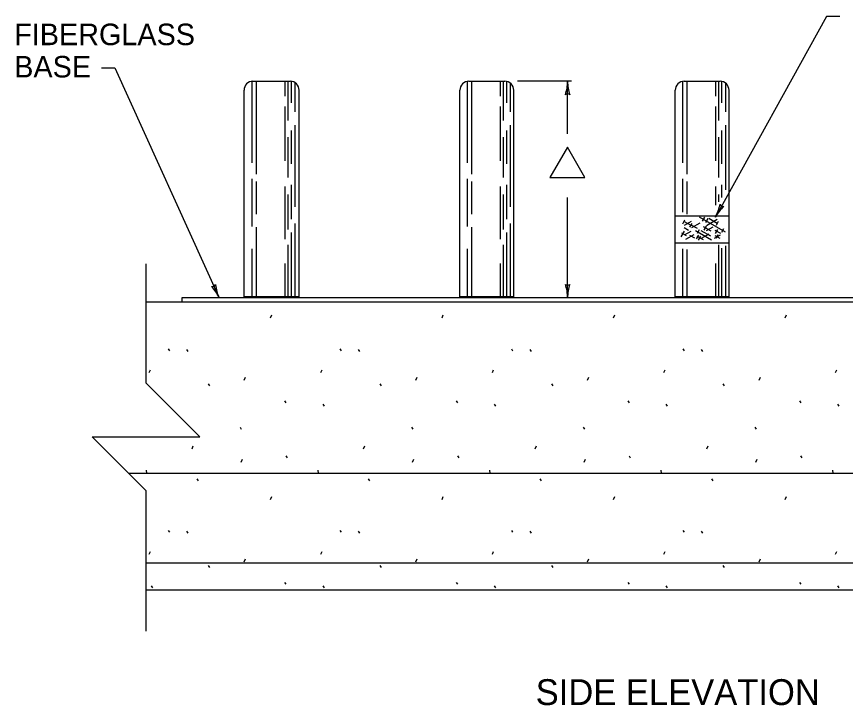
# Model space of a CAD drawing. Extents: x 1000 to 1036.3, y 1000 to 1022.
# Drawn here: x 1007.56 to 1015.26, y 1007.19 to 1013.59 of the extents above; entities that cross this region are included whole.
import ezdxf

# ---------------------------------------------------------------- set-up
doc = ezdxf.new("R2010")
doc.units = 0
doc.layers.add('Level 1', color=7, linetype='Continuous')

msp = doc.modelspace()

# ---------------------------------------------------------------- linework, layer by layer
at = {"layer": 'Level 1'}
for p, q in [((1015.0812, 1013.5864), (1014.0501, 1011.7254)), ((1015.2062, 1013.5864), (1015.0812, 1013.5864)), ((1008.3453, 1013.1108), (1008.4703, 1013.1108)), ((1008.4703, 1013.1108), (1009.4388, 1010.9755)), ((1009.7456, 1012.2301), (1009.7456, 1012.9859)), ((1009.7531, 1012.9859), (1010.099, 1012.9859)), ((1009.7865, 1012.1238), (1009.7865, 1012.9859)), ((1010.0536, 1012.8488), (1010.0536, 1012.9859)), ((1010.0808, 1012.6226), (1010.0808, 1012.9859)), ((1010.1108, 1012.7862), (1010.1108, 1012.9851)), ((1010.1463, 1012.7017), (1010.1463, 1012.9713)), ((1011.7457, 1012.2301), (1011.7457, 1012.9859)), ((1011.7594, 1012.9859), (1012.0928, 1012.9859)), ((1011.7866, 1012.1238), (1011.7866, 1012.9859)), ((1012.0537, 1012.8488), (1012.0537, 1012.9859)), ((1012.0809, 1012.6226), (1012.0809, 1012.9859)), ((1012.1109, 1012.7862), (1012.1109, 1012.9851)), ((1012.1463, 1012.7017), (1012.1463, 1012.9713)), ((1012.7117, 1012.9859), (1012.2104, 1012.9859)), ((1012.6761, 1012.4992), (1012.6761, 1012.9859)), ((1013.7457, 1012.2301), (1013.7457, 1012.9859)), ((1013.7594, 1012.9859), (1014.0928, 1012.9859)), ((1013.7866, 1012.1238), (1013.7866, 1012.9859)), ((1014.0537, 1012.8488), (1014.0537, 1012.9859)), ((1014.0809, 1012.6226), (1014.0809, 1012.9859)), ((1014.1109, 1012.7862), (1014.1109, 1012.9851)), ((1014.1463, 1012.7017), (1014.1463, 1012.9713)), ((1009.6698, 1010.9755), (1009.6698, 1012.9026)), ((1010.1823, 1010.9755), (1010.1823, 1012.9026)), ((1011.6761, 1010.9755), (1011.6761, 1012.9026)), ((1012.1761, 1010.9755), (1012.1761, 1012.9026)), ((1013.6761, 1010.9755), (1013.6761, 1012.9026)), ((1014.1761, 1010.9755), (1014.1761, 1012.9026)), ((1010.0536, 1012.2464), (1010.0536, 1012.7508)), ((1012.0537, 1012.2464), (1012.0537, 1012.7508)), ((1014.0537, 1012.2464), (1014.0537, 1012.7508)), ((1010.1463, 1011.8213), (1010.1463, 1012.579)), ((1012.1463, 1011.8213), (1012.1463, 1012.579)), ((1014.1463, 1011.9781), (1014.1463, 1012.579)), ((1010.1108, 1012.2192), (1010.1108, 1012.5299)), ((1012.1109, 1012.2192), (1012.1109, 1012.5299)), ((1014.1109, 1012.2192), (1014.1109, 1012.5299)), ((1010.0808, 1012.0911), (1010.0808, 1012.4673)), ((1012.0809, 1012.0911), (1012.0809, 1012.4673)), ((1014.0809, 1012.0911), (1014.0809, 1012.4673)), ((1009.7456, 1011.6386), (1009.7456, 1012.0802)), ((1009.7865, 1011.7531), (1009.7865, 1012.0557)), ((1010.0536, 1011.5187), (1010.0536, 1012.0093)), ((1010.1108, 1011.7068), (1010.1108, 1012.0229)), ((1011.7457, 1011.6386), (1011.7457, 1012.0802)), ((1011.7866, 1011.7531), (1011.7866, 1012.0557)), ((1012.0537, 1011.5187), (1012.0537, 1012.0093)), ((1012.1109, 1011.7068), (1012.1109, 1012.0229)), ((1013.7457, 1011.7698), (1013.7457, 1012.0802)), ((1013.7866, 1011.7531), (1013.7866, 1012.0557)), ((1014.0537, 1011.8356), (1014.0537, 1012.0093)), ((1014.1109, 1011.9068), (1014.1109, 1012.0229)), ((1010.0808, 1011.6086), (1010.0808, 1011.9357)), ((1012.0809, 1011.6086), (1012.0809, 1011.9357)), ((1014.0809, 1011.8667), (1014.0809, 1011.9357)), ((1012.6761, 1010.9755), (1012.6761, 1011.908)), ((1013.6761, 1011.7359), (1014.1761, 1011.7359)), ((1013.7457, 1011.6638), (1013.7658, 1011.6987)), ((1013.8996, 1011.7264), (1014.1389, 1011.5883)), ((1013.9301, 1011.6884), (1013.9503, 1011.7233)), ((1013.9623, 1011.6756), (1013.9824, 1011.7105)), ((1013.9659, 1011.6484), (1014.065, 1011.7057)), ((1013.988, 1011.7143), (1014.0651, 1011.6698)), ((1009.7865, 1010.9859), (1009.7865, 1011.6304)), ((1010.1463, 1010.9859), (1010.1463, 1011.6658)), ((1011.7866, 1010.9859), (1011.7866, 1011.6304)), ((1012.1463, 1010.9859), (1012.1463, 1011.6658)), ((1013.7596, 1011.6853), (1013.8201, 1011.6503)), ((1013.7596, 1011.6273), (1013.799, 1011.6046)), ((1013.7618, 1011.6498), (1013.8266, 1011.6873)), ((1013.8133, 1011.6316), (1013.8334, 1011.6665)), ((1013.8228, 1011.6542), (1013.8806, 1011.6208)), ((1013.8307, 1011.6278), (1013.9091, 1011.6731)), ((1013.9365, 1011.637), (1014.0068, 1011.5964)), ((1013.9462, 1011.6048), (1013.9667, 1011.6403)), ((1013.9677, 1011.5995), (1014.0295, 1011.6353)), ((1014.0588, 1011.6509), (1014.079, 1011.6858)), ((1010.1108, 1010.9859), (1010.1108, 1011.5813)), ((1012.1109, 1010.9859), (1012.1109, 1011.5813)), ((1013.7307, 1011.5416), (1013.7614, 1011.5948)), ((1013.7338, 1011.5791), (1013.7789, 1011.5531)), ((1013.7628, 1011.5608), (1013.8232, 1011.5957)), ((1013.7746, 1011.519), (1013.8519, 1011.5637)), ((1013.81, 1011.5566), (1013.854, 1011.5312)), ((1013.8637, 1011.6009), (1014.0126, 1011.5149)), ((1013.8754, 1011.5223), (1013.8956, 1011.5572)), ((1013.8786, 1011.548), (1013.9349, 1011.5155)), ((1013.8818, 1011.5758), (1013.902, 1011.6108)), ((1013.8937, 1011.5115), (1013.9138, 1011.5464)), ((1013.914, 1011.6016), (1014.004, 1011.5497)), ((1013.9204, 1011.5287), (1013.9932, 1011.5707)), ((1014.0427, 1011.5308), (1014.0955, 1011.5613)), ((1014.0459, 1011.6048), (1014.0963, 1011.5758)), ((1014.0459, 1011.5544), (1014.0893, 1011.5294)), ((1014.0513, 1011.5738), (1014.0715, 1011.6087)), ((1014.0556, 1011.5287), (1014.0758, 1011.5636)), ((1014.1092, 1011.5855), (1014.1293, 1011.6204)), ((1013.6761, 1011.4859), (1014.1761, 1011.4859)), ((1009.7456, 1010.9859), (1009.7456, 1011.4288)), ((1010.0808, 1010.9859), (1010.0808, 1011.4668)), ((1011.7457, 1010.9859), (1011.7457, 1011.4288)), ((1012.0809, 1010.9859), (1012.0809, 1011.4668)), ((1013.7457, 1010.9859), (1013.7457, 1011.4288)), ((1013.7866, 1010.9859), (1013.7866, 1011.4246)), ((1014.0809, 1010.9859), (1014.0809, 1011.4668)), ((1014.1109, 1010.9859), (1014.1109, 1011.4355)), ((1014.1463, 1010.9859), (1014.1463, 1011.4574)), ((1010.0536, 1010.9859), (1010.0536, 1011.2952)), ((1012.0537, 1010.9859), (1012.0537, 1011.2952)), ((1014.0537, 1010.9859), (1014.0537, 1011.2952)), ((1018.9261, 1010.9338), (1008.7594, 1010.9338)), ((1018.7594, 1010.9755), (1009.0928, 1010.9755)), ((1009.0928, 1010.9755), (1009.0928, 1010.9338)), ((1010.1823, 1010.9859), (1009.6698, 1010.9859)), ((1010.1823, 1010.9818), (1009.6698, 1010.9818)), ((1012.1761, 1010.9859), (1011.6761, 1010.9859)), ((1012.1761, 1010.981), (1011.6761, 1010.981)), ((1014.1761, 1010.9859), (1013.6761, 1010.9859)), ((1014.1761, 1010.9819), (1013.6761, 1010.9819)), ((1009.9153, 1010.789), (1009.9273, 1010.816)), ((1011.5096, 1010.789), (1011.5216, 1010.816)), ((1013.1039, 1010.789), (1013.1159, 1010.816)), ((1014.6983, 1010.789), (1014.7103, 1010.816)), ((1008.9653, 1010.5028), (1008.9773, 1010.4848)), ((1009.1359, 1010.4959), (1009.1479, 1010.4779)), ((1010.5596, 1010.5028), (1010.5716, 1010.4848)), ((1010.7303, 1010.4959), (1010.7423, 1010.4779)), ((1012.1539, 1010.5028), (1012.1659, 1010.4848)), ((1012.3246, 1010.4959), (1012.3366, 1010.4779)), ((1013.7483, 1010.5028), (1013.7603, 1010.4848)), ((1013.9189, 1010.4959), (1013.9309, 1010.4779)), ((1008.7884, 1010.2806), (1008.8004, 1010.3076)), ((1009.6724, 1010.2117), (1009.6844, 1010.2386)), ((1010.3828, 1010.2806), (1010.3948, 1010.3076)), ((1011.2668, 1010.2117), (1011.2788, 1010.2386)), ((1011.9771, 1010.2806), (1011.9891, 1010.3076)), ((1012.8611, 1010.2117), (1012.8731, 1010.2386)), ((1013.5714, 1010.2806), (1013.5834, 1010.3076)), ((1014.4554, 1010.2117), (1014.4674, 1010.2386)), ((1015.1658, 1010.2806), (1015.1778, 1010.3076)), ((1009.337, 1010.1766), (1009.349, 1010.1587)), ((1010.9313, 1010.1766), (1010.9433, 1010.1587)), ((1012.5257, 1010.1766), (1012.5377, 1010.1587)), ((1014.12, 1010.1766), (1014.132, 1010.1587)), ((1010.0471, 1010.0198), (1010.0591, 1010.0018)), ((1011.6414, 1010.0198), (1011.6534, 1010.0018)), ((1013.2358, 1010.0198), (1013.2478, 1010.0018)), ((1014.8301, 1010.0198), (1014.8421, 1010.0018)), ((1010.4013, 1009.9874), (1010.4133, 1009.9694)), ((1011.9956, 1009.9874), (1012.0076, 1009.9694)), ((1013.5899, 1009.9874), (1013.6019, 1009.9694)), ((1015.1843, 1009.9874), (1015.1963, 1009.9694)), ((1009.6326, 1009.7746), (1009.6446, 1009.7566)), ((1011.2269, 1009.7746), (1011.2389, 1009.7566)), ((1012.8213, 1009.7746), (1012.8333, 1009.7566)), ((1014.4156, 1009.7746), (1014.4276, 1009.7566)), ((1009.1869, 1009.5733), (1009.1989, 1009.6003)), ((1010.7813, 1009.5733), (1010.7933, 1009.6003)), ((1012.3756, 1009.5733), (1012.3876, 1009.6003)), ((1013.9699, 1009.5733), (1013.9819, 1009.6003)), ((1009.6425, 1009.4504), (1009.6545, 1009.4773)), ((1010.0583, 1009.5085), (1010.0703, 1009.4905)), ((1011.2368, 1009.4504), (1011.2488, 1009.4773)), ((1011.6527, 1009.5085), (1011.6647, 1009.4905)), ((1012.8312, 1009.4504), (1012.8432, 1009.4773)), ((1013.247, 1009.5085), (1013.259, 1009.4905)), ((1014.4255, 1009.4504), (1014.4375, 1009.4773)), ((1014.8413, 1009.5085), (1014.8533, 1009.4905)), ((1008.5954, 1009.3478), (1018.9261, 1009.3478)), ((1008.7607, 1009.3751), (1008.7637, 1009.3482)), ((1010.355, 1009.3751), (1010.358, 1009.3482)), ((1011.9493, 1009.3751), (1011.9523, 1009.3482)), ((1013.5437, 1009.3751), (1013.5467, 1009.3482)), ((1015.138, 1009.3751), (1015.141, 1009.3482)), ((1009.2306, 1009.2956), (1009.2425, 1009.2777)), ((1010.8249, 1009.2956), (1010.8368, 1009.2777)), ((1012.4193, 1009.2956), (1012.4312, 1009.2777)), ((1014.0136, 1009.2956), (1014.0255, 1009.2777)), ((1009.9153, 1009.1028), (1009.9273, 1009.1297)), ((1011.5096, 1009.1028), (1011.5216, 1009.1297)), ((1013.1039, 1009.1028), (1013.1159, 1009.1297)), ((1014.6983, 1009.1028), (1014.7103, 1009.1297)), ((1008.9653, 1008.8164), (1008.9773, 1008.7984)), ((1009.1359, 1008.8096), (1009.1479, 1008.7916)), ((1010.5596, 1008.8164), (1010.5716, 1008.7984)), ((1010.7303, 1008.8096), (1010.7423, 1008.7916)), ((1012.1539, 1008.8164), (1012.1659, 1008.7984)), ((1012.3246, 1008.8096), (1012.3366, 1008.7916)), ((1013.7483, 1008.8164), (1013.7603, 1008.7984)), ((1013.9189, 1008.8096), (1013.9309, 1008.7916)), ((1008.7884, 1008.5943), (1008.8004, 1008.6213)), ((1010.3828, 1008.5943), (1010.3948, 1008.6213)), ((1011.9771, 1008.5943), (1011.9891, 1008.6213)), ((1013.5714, 1008.5943), (1013.5834, 1008.6213)), ((1015.1658, 1008.5943), (1015.1778, 1008.6213)), ((1009.6724, 1008.5253), (1009.6844, 1008.5523)), ((1011.2668, 1008.5253), (1011.2788, 1008.5523)), ((1012.8611, 1008.5253), (1012.8731, 1008.5523)), ((1014.4554, 1008.5253), (1014.4674, 1008.5523)), ((1008.7594, 1008.5145), (1018.9261, 1008.5145)), ((1009.337, 1008.4903), (1009.349, 1008.4723)), ((1010.9313, 1008.4903), (1010.9433, 1008.4723)), ((1012.5257, 1008.4903), (1012.5377, 1008.4723)), ((1014.12, 1008.4903), (1014.132, 1008.4723)), ((1010.0471, 1008.3335), (1010.0591, 1008.3155)), ((1011.6414, 1008.3335), (1011.6534, 1008.3155)), ((1013.2358, 1008.3335), (1013.2478, 1008.3155)), ((1014.8301, 1008.3335), (1014.8421, 1008.3155)), ((1008.7594, 1008.2645), (1018.9261, 1008.2645)), ((1008.8069, 1008.3011), (1008.8189, 1008.2831)), ((1010.4013, 1008.3011), (1010.4133, 1008.2831)), ((1011.9956, 1008.3011), (1012.0076, 1008.2831)), ((1013.5899, 1008.3011), (1013.6019, 1008.2831)), ((1015.1843, 1008.3011), (1015.1963, 1008.2831))]:
    msp.add_line(p, q, dxfattribs=at)
msp.add_lwpolyline([(1012.5128, 1012.0919), (1012.8376, 1012.0919), (1012.6752, 1012.3732)], close=True, dxfattribs=at)
msp.add_lwpolyline([(1008.7594, 1007.8815), (1008.7594, 1009.1838), (1008.2594, 1009.6838), (1009.2594, 1009.6838), (1008.7594, 1010.1838), (1008.7594, 1011.2906)], dxfattribs=at)
for centre, radius, start, end in [((1009.7531, 1012.9026), 0.0833, 90, 180), ((1010.099, 1012.9026), 0.0833, 0, 90), ((1011.7594, 1012.9026), 0.0833, 90, 180), ((1012.0928, 1012.9026), 0.0833, 0, 90), ((1012.2851, 1012.9859), 0.3909, 341.34716, 359.99389), ((1013.067, 1012.9859), 0.3909, 179.98778, 180), ((1013.067, 1012.9859), 0.3909, 180, 198.66878), ((1013.7594, 1012.9026), 0.0833, 90, 180), ((1014.0928, 1012.9026), 0.0833, 0, 90), ((1012.676, 1012.8373), 0.0313, 48.7746, 130.89129), ((1013.7081, 1011.9149), 0.3909, 331.01144, 349.68023), ((1014.392, 1011.536), 0.3909, 132.3586, 151.00533), ((1014.1222, 1011.8554), 0.0313, 199.78604, 281.90273), ((1013.7081, 1011.9149), 0.3909, 330.99922, 331.01144), ((1009.3775, 1011.1109), 0.0313, 253.17356, 335.29025), ((1009.7949, 1011.137), 0.3909, 185.74612, 204.39285), ((1012.6761, 1011.1242), 0.0313, 228.7746, 310.89129), ((1012.2851, 1010.9755), 0.3909, 0, 18.66878), ((1013.067, 1010.9755), 0.3909, 161.34716, 179.99389), ((1009.0828, 1010.814), 0.3909, 24.39896, 43.06774), ((1009.0828, 1010.814), 0.3909, 24.38673, 24.39896), ((1012.2851, 1010.9755), 0.3909, 359.98778, 0)]:
    msp.add_arc(centre, radius, start, end, dxfattribs=at)

# ---------------------------------------------------------------- texts
for s, height, p in [('FIBERGLASS', 0.2, (1007.5347, 1013.3211)), ('BASE', 0.2, (1007.5347, 1013.0211)), ('SIDE ELEVATION', 0.24, (1012.3801, 1007.1948))]:
    msp.add_text(s, height=height, dxfattribs=at).set_placement(p)

doc.saveas('drawing.dxf')
